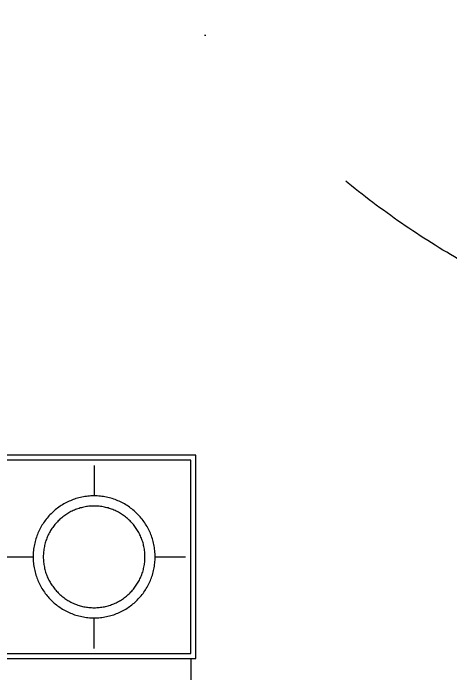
# Model space of a CAD drawing. Header units: millimetres. Extents: x 6886222 to 6919728, y 230959 to 276095.
# Drawn here: x 6907248 to 6907679, y 244064 to 244714 of the extents above; entities that cross this region are included whole.
import ezdxf
from ezdxf.xclip import XClip

# ---------------------------------------------------------------- set-up
doc = ezdxf.new("R2010")
doc.units = ezdxf.units.MM
doc.header["$LTSCALE"] = 100
doc.header["$XCLIPFRAME"] = 2
doc.linetypes.add('U-74D-EX$0$DASHDOTX2', pattern=[2, 1, -0.5, 0, -0.5])
doc.linetypes.add('Udw-301-L-TF$0$CEN', pattern=[62, 60, -1, 0, -1])
for name, color, linetype in [('BP', 7, 'Continuous'), ('U-74D-EX$0$C-DOOR', 1, 'Continuous'), ('U-74D-EX$0$DOR', 4, 'Continuous'), ('U-74D-EX$0$ELE', 6, 'Continuous'), ('U-74D-EX$0$STXS', 8, 'Continuous'), ('Udw-301-L-TF$0$S-ELE', 4, 'Continuous')]:
    doc.layers.add(name, color=color, linetype=linetype)

# ---------------------------------------------------------------- blocks, each defined once
blk = doc.blocks.new('Udw-301-L-TF$0$S-CEN')
at = {"layer": 'Udw-301-L-TF$0$S-ELE', "color": 8, "linetype": 'Udw-301-L-TF$0$CEN'}
blk.add_line((-1175, 2820), (-145, 2820), dxfattribs=at)
blk = doc.blocks.new('Udw-301-L-TF', base_point=(-290, 0))
at = {"layer": 'Udw-301-L-TF$0$S-ELE', "xscale": -1}
blk.add_blockref('Udw-301-L-TF$0$S-CEN', (-290, -7270), dxfattribs=at)
blk = doc.blocks.new('U-74D-EX$0$FUR_발코니_드레인')
at = {"layer": 'U-74D-EX$0$STXS'}
for p, q in [((100, 190), (100, 160)), ((10, 100), (40, 100)), ((190, 100), (160, 100)), ((100, 40), (100, 10))]:
    blk.add_line(p, q, dxfattribs=at)
for points in [[(0, 200), (200, 200), (200, 0), (0, 0)], [(5, 195), (195, 195), (195, 5), (5, 5)]]:
    blk.add_lwpolyline(points, close=True, dxfattribs=at)
for radius in [60, 50]:
    blk.add_circle((100, 100), radius, dxfattribs=at)
blk = doc.blocks.new('U-74D-EX$0$A$Cc7b664ce')
at = {"layer": 'U-74D-EX$0$C-DOOR', "linetype": 'U-74D-EX$0$DASHDOTX2', "ltscale": 4}
blk.add_arc((170.96, 15.77), 839.27, 11.9938, 89.41669, dxfattribs=at)
blk = doc.blocks.new('U-74D-EX')
at = {"layer": 'U-74D-EX$0$ELE'}
blk.add_lwpolyline([(-4490, -915), (-4490, -1110), (-5430, -1110)], dxfattribs=at)
at = {"layer": 'U-74D-EX$0$DOR', "xscale": -1}
blk.add_blockref('U-74D-EX$0$A$Cc7b664ce', (-3200, -1810), dxfattribs=at)
at = {"layer": 'U-74D-EX$0$STXS', "xscale": -1}
blk.add_blockref('U-74D-EX$0$FUR_발코니_드레인', (-4290, -1115), dxfattribs=at)

msp = doc.modelspace()

# ---------------------------------------------------------------- block references
at = {"layer": 'BP'}
ref = msp.add_blockref('Udw-301-L-TF', (6906168.06, 248569.38), dxfattribs=at)
XClip(ref).set_block_clipping_path([(310.0000000028, -7769.8021301793), (-889.9999999972, -7770.1978698203), (-889.9999999972, 325.0000000014), (310.0000000028, 325.0000000014)])

# ---------------------------------------------------------------- next in the draw order: block references
ref = msp.add_blockref('U-74D-EX', (6906313.06, 248569.38), dxfattribs=dict(at, rotation=90))
XClip(ref).set_block_clipping_path([(6114.9999999985, -1385.0000000037), (6114.9999999983, -10114.9999999935), (-9310.0000000001, -10114.9999999935), (-9310.0000000001, -455.0000000037), (324.9999999999, -455.0000000037), (325.0000000001, -1385.0000000037)])

doc.saveas('drawing.dxf')
